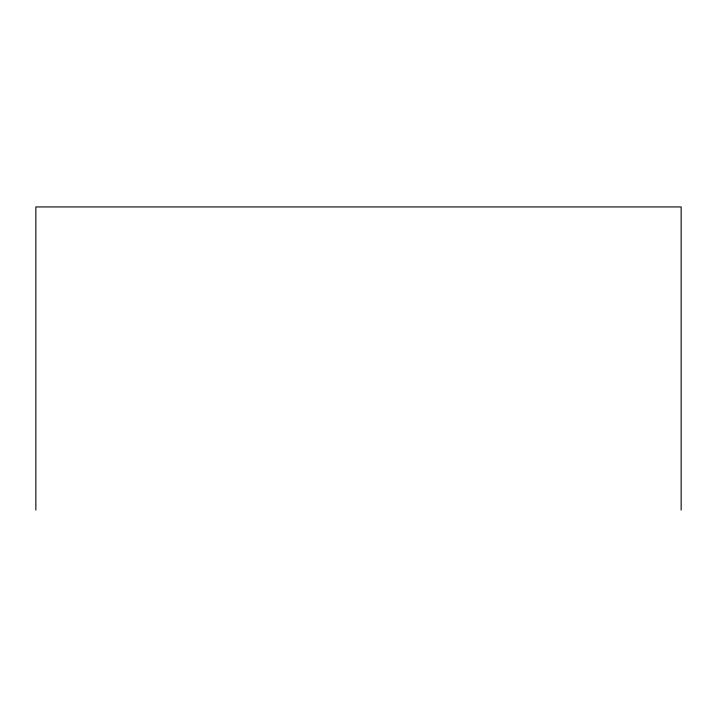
<?xml version="1.0" encoding="UTF-8"?>
<svg xmlns="http://www.w3.org/2000/svg" width="717" height="717" viewBox="0 0 717 717"><rect width="100%" height="100%" fill="white"/><g stroke="black" fill="none" stroke-linecap="round" stroke-linejoin="round"><path stroke-width="1.08" d="M681.15 510.065L681.15 206.935L35.85 206.935L35.85 510.065"/></g></svg>
